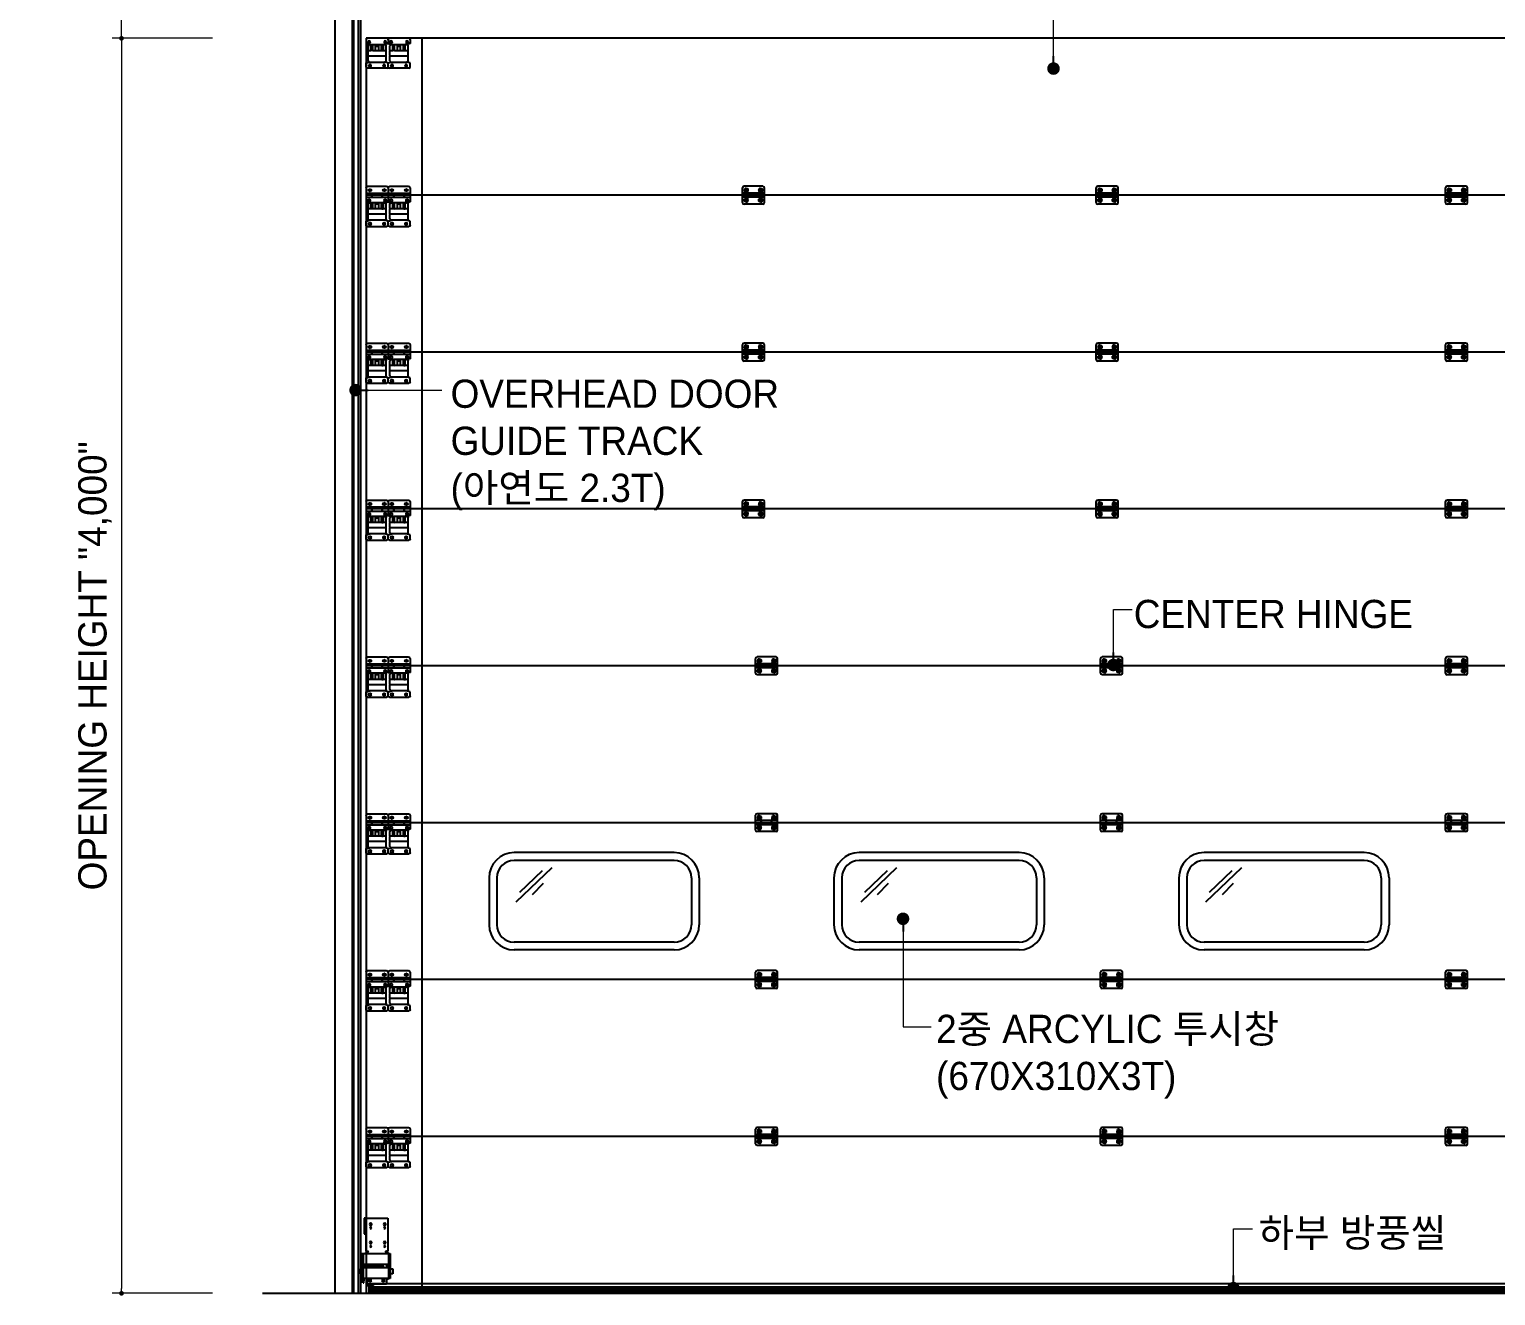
# Model space of a CAD drawing. Header units: millimetres. Extents: x 1448 to 104164, y -19509 to -89.
# Drawn here: x 78684 to 83357, y -9910 to -5874 of the extents above; entities that cross this region are included whole.
import ezdxf

# ---------------------------------------------------------------- set-up
doc = ezdxf.new("R2010")
doc.units = ezdxf.units.MM
doc.header["$LTSCALE"] = 60
doc.header["$MEASUREMENT"] = 0
doc.header["$PDSIZE"] = -10
doc.layers.get('0').update_dxf_attribs({"linetype": 'CONTINUOUS'})
doc.layers.get('Defpoints').update_dxf_attribs({"color": 171, "linetype": 'CONTINUOUS'})
for name, color, linetype in [('(주)하나기공-DIM', 7, 'CONTINUOUS'), ('(주)하나기공-TEXT', 3, 'CONTINUOUS'), ('8', 8, 'CONTINUOUS'), ('DIM', 7, 'CONTINUOUS')]:
    doc.layers.add(name, color=color, linetype=linetype)
doc.styles.add('0T-OUT', font='H2GTRE.TTF')
doc.dimstyles.new('MAIN', dxfattribs={"dimtxt": 1.5, "dimasz": 0.5, "dimexe": 1, "dimexo": 2, "dimgap": 1, "dimtad": 1, "dimdec": 0, "dimdsep": 46, "dimlunit": 6, "dimtxsty": '0T-OUT', "dimblk": 'DOT', "dimcen": 2.5, "dimdle": 2, "dimclrd": 256, "dimclre": 256, "dimclrt": 3, "dimadec": 0, "dimazin": 0, "dimtfac": 1, "dimtdec": 0, "dimtix": 1, "dimtmove": 2, "dimatfit": 3, "dimldrblk": 'DOT', "dimfxl": 1, "dimtvp": 1, "dimtolj": 1, "dimtzin": 0, "dimlwd": 0, "dimlwe": 0, "dimarcsym": 0})

# ---------------------------------------------------------------- blocks, each defined once
blk = doc.blocks.new('_Dot')
at = {"color": 0, "linetype": 'ByBlock', "lineweight": -2}
blk.add_line((-0.5, 0), (-1, 0), dxfattribs=at)
at = {"color": 0, "linetype": 'ByBlock', "const_width": 0.5}
blk.add_lwpolyline([(-0.25, 0, 1), (0.25, 0, 1)], format="xyb", close=True, dxfattribs=at)
blk = doc.blocks.new('*D138')
at = {"layer": '(주)하나기공-DIM', "lineweight": 0, "ltscale": 0.5, "transparency": 16777216}
for p, q in [((79267.6, -2802.6), (78947.7, -2802.6)), ((78977.7, -5887.6), (78977.7, -2817.6)), ((79267.6, -5902.6), (78947.7, -5902.6))]:
    blk.add_line(p, q, dxfattribs=at)
at = {"layer": 'Defpoints', "color": 0, "ltscale": 0.5, "transparency": 16777216}
for p in [(78977.7, -2802.6), (79327.6, -2802.6), (79327.6, -5902.6)]:
    blk.add_point(p, dxfattribs=at)
at = {"layer": '(주)하나기공-DIM', "lineweight": 0, "ltscale": 0.5, "transparency": 16777216, "xscale": 15, "yscale": 15, "zscale": 15}
for p, rotation in [((78977.7, -2802.6), 90), ((78977.7, -5902.6), 270)]:
    blk.add_blockref('_Dot', p, dxfattribs=dict(at, rotation=rotation))
at = {"layer": '(주)하나기공-DIM', "color": 3, "lineweight": 0, "ltscale": 0.5, "transparency": 16777216, "insert": (78893.4, -4352.6), "char_height": 90, "attachment_point": 5, "rotation": 90, "style": '0T-OUT'}
blk.add_mtext('\\A1;HEAD ROOM  "3,100"', dxfattribs=at)
blk = doc.blocks.new('*D132')
at = {"layer": '(주)하나기공-DIM', "lineweight": 0, "ltscale": 0.5, "transparency": 16777216}
for p, q in [((79267.6, -5902.6), (78947.7, -5902.6)), ((78977.7, -5917.6), (78977.7, -9887.6)), ((79267.6, -9902.6), (78947.7, -9902.6))]:
    blk.add_line(p, q, dxfattribs=at)
at = {"layer": 'Defpoints', "color": 0, "ltscale": 0.5, "transparency": 16777216}
for p in [(79327.6, -5902.6), (78977.7, -9902.6), (79327.6, -9902.6)]:
    blk.add_point(p, dxfattribs=at)
at = {"layer": '(주)하나기공-DIM', "lineweight": 0, "ltscale": 0.5, "transparency": 16777216, "xscale": 15, "yscale": 15, "zscale": 15}
for p, rotation in [((78977.7, -5902.6), 90), ((78977.7, -9902.6), 270)]:
    blk.add_blockref('_Dot', p, dxfattribs=dict(at, rotation=rotation))
at = {"layer": '(주)하나기공-DIM', "color": 3, "lineweight": 0, "ltscale": 0.5, "transparency": 16777216, "insert": (78893.4, -7902.6), "char_height": 90, "attachment_point": 5, "rotation": 90, "style": '0T-OUT'}
blk.add_mtext('\\A1;OPENING HEIGHT "4,000"', dxfattribs=at)
blk = doc.blocks.new('사이드힌지')
at = {"layer": '8'}
for p, q in [((-14.5, 55), (-14.5, 10.5)), ((50.5, 60), (-9.5, 60)), ((-3.5, 51), (-1.5, 51)), ((44.5, 51), (42.5, 51)), ((55.5, 55), (55.5, 10.5)), ((3.5, 38), (-14.5, 38)), ((3.5, 25), (-14.5, 25)), ((-14.5, 10.5), (-4.5, 7.7)), ((-8.5, 15.7), (-8.5, 14.2)), ((-8.5, -10.7), (-8.5, 3.7)), ((-4.5, 7.7), (45.5, 7.7)), ((-3.5, 44), (-1.5, 44)), ((-1.5, 15.7), (-1.5, 14.2)), ((0.7, 4.5), (0.4, 5.2)), ((0.7, -11.7), (0.7, 4.5)), ((5.9, 4.5), (1, 4.5)), ((3.5, 25), (3.5, 38)), ((3.5, 36.8), (4.5, 36.8)), ((3.5, 26.3), (4.5, 26.3)), ((4.5, 25), (4.5, 38)), ((36.5, 38), (4.5, 38)), ((36.5, 25), (4.5, 25)), ((6.2, 4.5), (6.5, 5.2)), ((6.2, -11.7), (6.2, 4.5)), ((15.5, -11.7), (15.5, 4.5)), ((15.5, 4.5), (25.5, 4.5)), ((15.5, 2.5), (25.5, 2.5)), ((25.5, -11.7), (25.5, 4.5)), ((34.7, 4.5), (34.4, 5.2)), ((34.7, -11.7), (34.7, 4.5)), ((35, 4.5), (39.9, 4.5)), ((36.5, 25), (36.5, 38)), ((36.5, 36.8), (37.5, 36.8)), ((36.5, 26.3), (37.5, 26.3)), ((37.5, 25), (37.5, 38)), ((55.5, 38), (37.5, 38)), ((55.5, 25), (37.5, 25)), ((40.2, 4.5), (40.5, 5.2)), ((40.2, -11.7), (40.2, 4.5)), ((44.5, 44), (42.5, 44)), ((42.5, 15.7), (42.5, 14.2)), ((55.5, 10.5), (45.9, 7.7)), ((49.5, 15.7), (49.5, 14.2)), ((49.5, -10.7), (49.5, 3.7)), ((-7.5, -11.7), (-8.5, -10.7)), ((-7.5, -11.7), (-8.5, -12.7)), ((-8.5, -27.7), (-8.5, -12.7)), ((-7.5, -28.7), (-8.5, -27.7)), ((-7.5, -28.7), (-8.5, -29.7)), ((-8.5, -44.1), (-8.5, -29.7)), ((-7.5, -11.7), (0.7, -11.7)), ((-7.5, -28.7), (48.5, -28.7)), ((0.7, -11.7), (0.4, -12.4)), ((5.9, -11.7), (1, -11.7)), ((6.2, -11.7), (34.7, -11.7)), ((6.2, -11.7), (6.5, -12.4)), ((34.7, -11.7), (34.4, -12.4)), ((35, -11.7), (39.9, -11.7)), ((40.2, -11.7), (48.5, -11.7)), ((40.2, -11.7), (40.5, -12.4)), ((48.5, -11.7), (49.5, -10.7)), ((48.5, -11.7), (49.5, -12.7)), ((48.5, -28.7), (49.5, -27.7)), ((48.5, -28.7), (49.5, -29.7)), ((49.5, -27.7), (49.5, -12.7)), ((49.5, -44.1), (49.5, -29.7)), ((-14.5, -50.9), (-2.5, -48.1)), ((-14.5, -63.9), (-14.5, -50.9)), ((51.5, -67.9), (-10.5, -67.9)), ((-5.5, -60.4), (-5.5, -58.9)), ((-4.5, -48.1), (45.5, -48.1)), ((1.5, -60.4), (1.5, -58.9)), ((39.5, -60.4), (39.5, -58.9)), ((55.5, -50.9), (43.5, -48.1)), ((46.5, -60.4), (46.5, -58.9)), ((55.5, -63.9), (55.5, -50.9))]:
    blk.add_line(p, q, dxfattribs=at)
for centre, radius, start, end in [((-9.5, 55), 5, 90, 180), ((-3.5, 47.5), 3.5, 90, 270), ((-1.5, 47.5), 3.5, 270, 90), ((42.5, 47.5), 3.5, 90, 270), ((44.5, 47.5), 3.5, 270, 90), ((50.5, 55), 5, 0, 90), ((-5, 15.7), 3.5, 0, 180), ((-5, 14.2), 3.5, 180, 0), ((-4.5, 3.7), 4, 90, 180), ((46, 15.7), 3.5, 0, 180), ((46, 14.2), 3.5, 180, 0), ((45.5, 3.7), 4, 0, 90), ((-4.5, -44.1), 4, 180, 270), ((45.5, -44.1), 4, 270, 0), ((-10.5, -63.9), 4, 180, 270), ((-2, -58.9), 3.5, 0, 180), ((-2, -60.4), 3.5, 180, 0), ((43, -58.9), 3.5, 0, 180), ((43, -60.4), 3.5, 180, 0), ((51.5, -63.9), 4, 270, 0)]:
    blk.add_arc(centre, radius, start, end, dxfattribs=at)
blk = doc.blocks.new('DOT')
at = {"color": 0, "linetype": 'ByBlock'}
blk.add_line((-0.5, 0), (-1, 0), dxfattribs=at)
at = {"color": 0, "linetype": 'ByBlock', "const_width": 0.5}
blk.add_lwpolyline([(-0.25, 0, 1), (0.25, 0, 1)], format="xyb", close=True, dxfattribs=at)
blk = doc.blocks.new('탑힌지 ㅁㅁㅁ')
at = {"layer": '8'}
for p, q in [((31, 0), (-31, 0)), ((-35, -4), (-35, -17)), ((-35, -17), (-25, -19.9)), ((-29, -11.9), (-29, -13.4)), ((-29, -38.2), (-29, -23.9)), ((-28, -39.2), (-29, -38.2)), ((-28, -39.2), (-29, -40.2)), ((-29, -55.2), (-29, -40.2)), ((-28, -39.2), (-19.8, -39.2)), ((-25, -19.9), (25, -19.9)), ((-22, -11.9), (-22, -13.4)), ((-19.8, -23), (-20.1, -22.4)), ((-19.8, -39.2), (-20.1, -39.9)), ((-19.8, -39.2), (-19.8, -23)), ((-14.6, -23), (-19.5, -23)), ((-14.6, -39.2), (-19.5, -39.2)), ((-14.2, -23), (-14, -22.4)), ((-14.2, -39.2), (-14.2, -23)), ((-14.2, -39.2), (14.2, -39.2)), ((-14.2, -39.2), (-14, -39.9)), ((-5, -39.2), (-5, -23)), ((-5, -23), (5, -23)), ((-5, -25), (5, -25)), ((5, -39.2), (5, -23)), ((14.2, -23), (13.9, -22.4)), ((14.2, -39.2), (13.9, -39.9)), ((14.2, -39.2), (14.2, -23)), ((14.6, -23), (19.4, -23)), ((14.6, -39.2), (19.4, -39.2)), ((19.8, -23), (20.1, -22.4)), ((19.8, -39.2), (19.8, -23)), ((19.8, -39.2), (28, -39.2)), ((19.8, -39.2), (20.1, -39.9)), ((22, -11.9), (22, -13.4)), ((35, -17), (25.4, -19.9)), ((28, -39.2), (29, -38.2)), ((28, -39.2), (29, -40.2)), ((29, -11.9), (29, -13.4)), ((29, -38.2), (29, -23.9)), ((29, -55.2), (29, -40.2)), ((35, -4), (35, -17)), ((-35, -78.5), (-23, -75.6)), ((-35, -91.5), (-35, -78.5)), ((-28, -56.2), (-29, -55.2)), ((-28, -56.2), (-29, -57.2)), ((-29, -71.6), (-29, -57.2)), ((-28, -56.2), (28, -56.2)), ((-26, -88), (-26, -86.5)), ((-25, -75.6), (25, -75.6)), ((-19, -88), (-19, -86.5)), ((19, -88), (19, -86.5)), ((35, -78.5), (23, -75.6)), ((26, -88), (26, -86.5)), ((28, -56.2), (29, -55.2)), ((28, -56.2), (29, -57.2)), ((29, -71.6), (29, -57.2)), ((35, -91.5), (35, -78.5)), ((31, -95.5), (-31, -95.5))]:
    blk.add_line(p, q, dxfattribs=at)
for centre, radius, start, end in [((-31, -4), 4, 90, 180), ((31, -4), 4, 0, 90), ((-25.5, -11.9), 3.5, 0, 180), ((-25.5, -13.4), 3.5, 180, 0), ((-25, -23.9), 4, 90, 180), ((25.5, -11.9), 3.5, 0, 180), ((25.5, -13.4), 3.5, 180, 0), ((25, -23.9), 4, 0, 90), ((-31, -91.5), 4, 180, 270), ((-25, -71.6), 4, 180, 270), ((-22.5, -86.5), 3.5, 0, 180), ((-22.5, -88), 3.5, 180, 0), ((22.5, -86.5), 3.5, 0, 180), ((22.5, -88), 3.5, 180, 0), ((25, -71.6), 4, 270, 0), ((31, -91.5), 4, 270, 0)]:
    blk.add_arc(centre, radius, start, end, dxfattribs=at)
blk = doc.blocks.new('센터힌지')
at = {"color": 8}
for p, q in [((-30, -17.5), (-30, 29.5)), ((-12, 12.5), (-30, 12.5)), ((35, 34.5), (-25, 34.5)), ((-21.8, 27.6), (-23.6, 25.1)), ((-21.8, 27.6), (-23.6, 25.1)), ((-23.6, 25.1), (-23.6, 18.9)), ((-23.6, 25.1), (-23.6, 18.9)), ((-21.8, 16.4), (-23.6, 18.9)), ((-21.8, 16.4), (-23.6, 18.9)), ((-18, 27.6), (-21.8, 27.6)), ((-18, 27.6), (-21.8, 27.6)), ((-21.8, 16.4), (-14.2, 16.4)), ((-21.8, 16.4), (-14.2, 16.4)), ((-18, 27.6), (-14.2, 27.6)), ((-18, 27.6), (-14.2, 27.6)), ((-14.2, 27.6), (-12.4, 25.1)), ((-14.2, 27.6), (-12.4, 25.1)), ((-14.2, 16.4), (-12.4, 18.9)), ((-14.2, 16.4), (-12.4, 18.9)), ((-12.4, 25.1), (-12.4, 18.9)), ((-12.4, 25.1), (-12.4, 18.9)), ((-12, -0.5), (-12, 12.5)), ((-12, 11.2), (-11, 11.2)), ((-12, 0.8), (-11, 0.8)), ((-11, -0.5), (-11, 12.5)), ((21, 12.5), (-11, 12.5)), ((21, -0.5), (21, 12.5)), ((21, 11.2), (22, 11.2)), ((21, 0.8), (22, 0.8)), ((22, -0.5), (22, 12.5)), ((40, 12.5), (22, 12.5)), ((24.2, 27.6), (22.4, 25.1)), ((24.2, 27.6), (22.4, 25.1)), ((22.4, 25.1), (22.4, 18.9)), ((22.4, 25.1), (22.4, 18.9)), ((24.2, 16.4), (22.4, 18.9)), ((24.2, 16.4), (22.4, 18.9)), ((28, 27.6), (24.2, 27.6)), ((28, 27.6), (24.2, 27.6)), ((31.8, 16.4), (24.2, 16.4)), ((31.8, 16.4), (24.2, 16.4)), ((28, 27.6), (31.8, 27.6)), ((28, 27.6), (31.8, 27.6)), ((31.8, 27.6), (33.6, 25.1)), ((31.8, 27.6), (33.6, 25.1)), ((31.8, 16.4), (33.6, 18.9)), ((31.8, 16.4), (33.6, 18.9)), ((33.6, 25.1), (33.6, 18.9)), ((33.6, 25.1), (33.6, 18.9)), ((40, -17.5), (40, 29.5)), ((-12, -0.5), (-30, -0.5)), ((35, -22.5), (-25, -22.5)), ((-21.8, -4.4), (-23.6, -6.9)), ((-21.8, -4.4), (-23.6, -6.9)), ((-23.6, -13.1), (-23.6, -6.9)), ((-23.6, -13.1), (-23.6, -6.9)), ((-21.8, -15.6), (-23.6, -13.1)), ((-21.8, -15.6), (-23.6, -13.1)), ((-21.8, -4.4), (-14.2, -4.4)), ((-21.8, -4.4), (-14.2, -4.4)), ((-18, -15.6), (-21.8, -15.6)), ((-18, -15.6), (-21.8, -15.6)), ((-18, -15.6), (-14.2, -15.6)), ((-18, -15.6), (-14.2, -15.6)), ((-14.2, -4.4), (-12.4, -6.9)), ((-14.2, -4.4), (-12.4, -6.9)), ((-14.2, -15.6), (-12.4, -13.1)), ((-14.2, -15.6), (-12.4, -13.1)), ((-12.4, -13.1), (-12.4, -6.9)), ((-12.4, -13.1), (-12.4, -6.9)), ((21, -0.5), (-11, -0.5)), ((40, -0.5), (22, -0.5)), ((24.2, -4.4), (22.4, -6.9)), ((24.2, -4.4), (22.4, -6.9)), ((22.4, -13.1), (22.4, -6.9)), ((22.4, -13.1), (22.4, -6.9)), ((24.2, -15.6), (22.4, -13.1)), ((24.2, -15.6), (22.4, -13.1)), ((31.8, -4.4), (24.2, -4.4)), ((31.8, -4.4), (24.2, -4.4)), ((28, -15.6), (24.2, -15.6)), ((28, -15.6), (24.2, -15.6)), ((28, -15.6), (31.8, -15.6)), ((28, -15.6), (31.8, -15.6)), ((31.8, -4.4), (33.6, -6.9)), ((31.8, -4.4), (33.6, -6.9)), ((31.8, -15.6), (33.6, -13.1)), ((31.8, -15.6), (33.6, -13.1)), ((33.6, -13.1), (33.6, -6.9)), ((33.6, -13.1), (33.6, -6.9))]:
    blk.add_line(p, q, dxfattribs=at)
for centre, radius in [((-18, 22), 5.62), ((-18, 22), 5.62), ((-18, 22), 3.53), ((-18, 22), 3.53), ((-18, 22), 2.7), ((-18, 22), 2.7), ((28, 22), 5.62), ((28, 22), 5.62), ((28, 22), 3.53), ((28, 22), 3.53), ((28, 22), 2.7), ((28, 22), 2.7), ((-18, -10), 5.62), ((-18, -10), 5.62), ((-18, -10), 3.53), ((-18, -10), 3.53), ((-18, -10), 2.7), ((-18, -10), 2.7), ((28, -10), 5.62), ((28, -10), 5.62), ((28, -10), 3.53), ((28, -10), 3.53), ((28, -10), 2.7), ((28, -10), 2.7)]:
    blk.add_circle(centre, radius, dxfattribs=at)
for centre, start, end in [((-25, 29.5), 90, 180), ((35, 29.5), 0, 90), ((-25, -17.5), 180, 270), ((35, -17.5), 270, 0)]:
    blk.add_arc(centre, 5, start, end, dxfattribs=at)
blk = doc.blocks.new('2추락방지기 입면')
at = {"color": 7, "linetype": 'Continuous'}
for p, q in [((0, 0), (0, -105.2)), ((70.5, 0), (0, 0)), ((70.5, 0), (70.5, -50)), ((70.5, 0), (75.4, 0)), ((75.4, 0), (75.4, -50)), ((70.5, -50), (70, -50)), ((70, -50), (70, -105.2)), ((75.4, -50), (70.5, -50)), ((-6.8, -113), (-6.8, -148)), ((-2.1, -113), (-2.1, -148)), ((78.8, -113), (-2.1, -113)), ((-1.4, -111), (-1.2, -110)), ((-1.4, -111), (2.8, -111)), ((-1.4, -113), (-1.4, -111)), ((2.8, -110), (-1.2, -110)), ((0, -105.2), (4.4, -105.2)), ((2.8, -111), (2.8, -110)), ((2.8, -110), (3.5, -110)), ((2.8, -113), (2.8, -111)), ((4.4, -110), (3.5, -110)), ((3.5, -113), (3.5, -110)), ((65.6, -105.2), (70, -105.2)), ((66.5, -110), (65.6, -110)), ((66.5, -110), (67.2, -110)), ((66.5, -113), (66.5, -110)), ((67.2, -110), (67.2, -111)), ((67.2, -110), (71.2, -110)), ((71.4, -111), (67.2, -111)), ((67.2, -111), (67.2, -113)), ((71.2, -110), (71.4, -111)), ((71.4, -111), (71.4, -113)), ((78.8, -113), (78.8, -148)), ((83.6, -113), (83.6, -148)), ((-6.8, -161.5), (-16, -161.5)), ((-16, -161.5), (-16, -177.5)), ((-16, -177.5), (-6.8, -177.5)), ((-6.8, -148), (-2.8, -148)), ((-6.8, -148), (-2.8, -148)), ((-6.8, -148), (-6.8, -148)), ((-6.8, -148), (-6.8, -149)), ((-6.8, -149), (-2.8, -149)), ((-6.8, -149), (-2.8, -149)), ((-6.8, -149), (-6.8, -149)), ((-6.8, -149), (-6.8, -157)), ((-6.8, -157), (-2.8, -157)), ((-6.8, -157), (-6.8, -158)), ((-6.8, -158), (-6.8, -193)), ((-2.8, -148), (-2.8, -148)), ((-2.8, -148), (-2.8, -149)), ((-2.8, -149), (-2.8, -149)), ((-2.8, -149), (-2.8, -157)), ((-2.8, -157), (-2.8, -158)), ((-2.1, -148), (-2.1, -148)), ((-2.1, -148), (78.8, -148)), ((-2.1, -148), (78.8, -148)), ((-2.1, -158), (-2.1, -193)), ((78.8, -158), (-2.1, -158)), ((-1.4, -158), (-1.4, -148)), ((2.8, -158), (2.8, -148)), ((3.5, -158), (3.5, -148)), ((12.5, -158), (12.5, -155)), ((12.5, -155), (57.5, -155)), ((57.5, -155), (57.5, -158)), ((62.6, -148), (60.2, -158)), ((66.7, -148), (64.2, -158)), ((71.2, -148), (71.2, -158)), ((71.4, -148), (71.4, -158)), ((79.1, -149.9), (76.6, -149.9)), ((76.6, -149.9), (76.6, -152)), ((76.6, -152), (76.6, -158)), ((78.8, -148), (78.8, -148)), ((78.8, -158), (78.8, -193)), ((79.1, -152), (79.1, -149.9)), ((79.6, -148), (83.6, -148)), ((79.6, -148), (83.6, -148)), ((79.6, -148), (79.6, -148)), ((79.6, -148), (79.6, -149)), ((79.6, -149), (83.6, -149)), ((79.6, -149), (83.6, -149)), ((79.6, -149), (79.6, -149)), ((79.6, -149), (79.6, -157)), ((79.6, -157), (83.6, -157)), ((79.6, -157), (79.6, -158)), ((83.6, -148), (83.6, -148)), ((83.6, -148), (83.6, -149)), ((83.6, -149), (83.6, -149)), ((83.6, -149), (83.6, -157)), ((83.6, -157), (83.6, -158)), ((83.6, -158), (83.6, -193)), ((88, -161.5), (83.6, -161.5)), ((83.6, -177.5), (88, -177.5)), ((86.6, -149.9), (84.1, -149.9)), ((84.1, -149.9), (84.1, -152)), ((86.6, -152), (86.6, -149.9)), ((86.6, -152), (86.6, -161.5)), ((86.6, -177.5), (86.6, -200.3)), ((88, -161.5), (88, -177.5)), ((-6.8, -193), (-2.8, -193)), ((-6.8, -193), (-2.8, -193)), ((-6.8, -193), (-6.8, -193)), ((-2.8, -193), (-2.8, -193)), ((-2.1, -193), (78.8, -193)), ((-2.1, -193), (-2.1, -193)), ((-2.1, -193), (78.8, -193)), ((-1.4, -194), (-1.4, -193)), ((2.8, -194), (-1.4, -194)), ((2.8, -194), (2.8, -193)), ((3.5, -194), (2.8, -194)), ((3.5, -194), (3.5, -193)), ((4, -194), (3.5, -194)), ((4, -194), (4, -210)), ((45.7, -210), (4, -210)), ((11.2, -199.9), (11.2, -193)), ((18.1, -193), (18.1, -199.9)), ((45.7, -210.5), (45.7, -210)), ((66, -210.5), (45.7, -210.5)), ((45.7, -215.4), (45.7, -210.5)), ((66, -215.4), (45.7, -215.4)), ((53.4, -199.9), (53.4, -193)), ((60.3, -193), (60.3, -199.9)), ((66.5, -194), (66, -194)), ((66, -210.5), (66, -194)), ((66, -210.5), (66, -215.4)), ((66.5, -194), (66.5, -193)), ((67.2, -194), (66.5, -194)), ((67.2, -193), (67.2, -194)), ((67.2, -194), (71.4, -194)), ((71.4, -193), (71.4, -194)), ((76.6, -193), (76.6, -200.3)), ((76.6, -206.8), (76.6, -200.3)), ((79.1, -206.8), (76.6, -206.8)), ((78.8, -193), (78.8, -193)), ((79.1, -200.3), (79.1, -206.8)), ((83.6, -193), (79.6, -193)), ((79.6, -193), (83.6, -193)), ((79.6, -193), (79.6, -193)), ((83.6, -193), (83.6, -193)), ((84.1, -206.8), (84.1, -200.3)), ((84.1, -206.8), (86.6, -206.8)), ((86.6, -200.3), (86.6, -206.8))]:
    blk.add_line(p, q, dxfattribs=at)
at = {"color": 7, "linetype": 'Continuous', "flags": 128}
for points in [[(-2.1, -113), (-3, -113), (-3.9, -113), (-4.7, -113), (-5.4, -113), (-6, -113), (-6.4, -113), (-6.7, -113), (-6.8, -113)], [(83.6, -113), (83.5, -113), (83.2, -113), (82.8, -113), (82.2, -113), (81.4, -113), (80.6, -113), (79.7, -113), (78.8, -113)], [(-2.1, -148), (-3, -148), (-3.9, -148), (-4.7, -148), (-5.4, -148), (-6, -148), (-6.4, -148), (-6.7, -148), (-6.8, -148)], [(-6.8, -158), (-6.7, -158), (-6.4, -158), (-6, -158), (-5.4, -158), (-4.7, -158), (-3.9, -158), (-3, -158), (-2.1, -158)], [(-2.1, -148), (-2.2, -148), (-2.3, -148), (-2.5, -148), (-2.6, -148), (-2.7, -148), (-2.7, -148), (-2.8, -148), (-2.8, -148)], [(76.6, -152), (76.7, -152.6), (77.1, -153.2), (77.8, -153.8), (78.7, -154.2), (79.6, -154.4)], [(83.6, -148), (83.5, -148), (83.2, -148), (82.8, -148), (82.2, -148), (81.4, -148), (80.6, -148), (79.7, -148), (78.8, -148)], [(79.6, -148), (79.5, -148), (79.5, -148), (79.4, -148), (79.3, -148), (79.2, -148), (79.1, -148), (79, -148), (78.8, -148)], [(78.8, -158), (79.7, -158), (80.6, -158), (81.4, -158), (82.2, -158), (82.8, -158), (83.2, -158), (83.5, -158), (83.6, -158)], [(79.6, -152.8), (79.2, -152.5), (79.1, -152)], [(83.6, -154.4), (84.4, -154.2), (85.3, -153.8), (86, -153.2), (86.4, -152.6), (86.6, -152)], [(84.1, -152), (83.9, -152.5), (83.6, -152.8)], [(-6.8, -193), (-6.7, -193), (-6.4, -193), (-6, -193), (-5.4, -193), (-4.7, -193), (-3.9, -193), (-3, -193), (-2.1, -193)], [(-2.8, -193), (-2.8, -193), (-2.7, -193), (-2.7, -193), (-2.6, -193), (-2.5, -193), (-2.3, -193), (-2.2, -193), (-2.1, -193)], [(76.6, -200.3), (76.7, -199.2), (77.1, -198.3), (77.8, -197.5), (78.7, -196.8), (79.8, -196.3), (80.9, -196.1), (82.2, -196.1), (83.3, -196.3), (84.4, -196.8), (85.3, -197.5), (86, -198.3), (86.4, -199.2), (86.6, -200.3)], [(78.8, -193), (79.7, -193), (80.6, -193), (81.4, -193), (82.2, -193), (82.8, -193), (83.2, -193), (83.5, -193), (83.6, -193)], [(78.8, -193), (79, -193), (79.1, -193), (79.2, -193), (79.3, -193), (79.4, -193), (79.5, -193), (79.5, -193), (79.6, -193)], [(84.1, -200.3), (83.9, -199.5), (83.5, -198.9), (82.8, -198.4), (82, -198.2), (81.1, -198.2), (80.3, -198.4), (79.6, -198.9), (79.2, -199.5), (79.1, -200.3)]]:
    blk.add_lwpolyline(points, dxfattribs=at)
at = {"color": 7, "linetype": 'Continuous'}
for centre, radius in [((10, -20), 3.5), ((10, -32), 2.5), ((55, -20), 3.5), ((55, -32), 2.5), ((10, -78), 3.5), ((10, -90), 2.5), ((55, -78), 3.5), ((55, -90), 2.5)]:
    blk.add_circle(centre, radius, dxfattribs=at)
for centre, radius, start, end in [((4.4, -107.6), 2.4, 270, 90), ((65.6, -107.6), 2.4, 90, 270), ((14.6, -199.9), 3.45, 180, 0), ((56.9, -199.9), 3.45, 180, 0)]:
    blk.add_arc(centre, radius, start, end, dxfattribs=at)

msp = doc.modelspace()

# ---------------------------------------------------------------- linework, layer by layer
at = {"color": 3}
for p, q in [((79657.4, -2802.6), (79657.4, -9902.6)), ((80348.6, -8547), (80234.3, -8656)), ((81447.8, -8547), (81333.5, -8656)), ((82547, -8547), (82432.7, -8656)), ((80318.2, -8556.3), (80245.8, -8625.6)), ((80321.9, -8596.8), (80286.9, -8632.6)), ((81417.4, -8556.3), (81345, -8625.6)), ((81421.1, -8596.8), (81386.1, -8632.6)), ((82516.6, -8556.3), (82444.2, -8625.6)), ((82520.3, -8596.8), (82485.3, -8632.6))]:
    msp.add_line(p, q, dxfattribs=at)
at = {"color": 4}
for p, q in [((79712.7, -2802.6), (79712.7, -9902.6)), ((79714.7, -2802.6), (79714.7, -9902.6)), ((79717.6, -2802.6), (79717.6, -9902.6)), ((79732.3, -2802.6), (79732.3, -9902.6)), ((79739, -2802.6), (79739, -9902.6)), ((80739, -8498.1), (80229, -8498.1)), ((81838.3, -8498.1), (81328.3, -8498.1)), ((82937.4, -8498.1), (82427.4, -8498.1)), ((80739, -8523.1), (80229, -8523.1)), ((81838.3, -8523.1), (81328.3, -8523.1)), ((82937.4, -8523.1), (82427.4, -8523.1)), ((80149, -8578.1), (80149, -8728.1)), ((80174, -8578.1), (80174, -8728.1)), ((80794, -8578.1), (80794, -8728.1)), ((80819, -8578.1), (80819, -8728.1)), ((81248.3, -8578.1), (81248.3, -8728.1)), ((81273.3, -8578.1), (81273.3, -8728.1)), ((81893.3, -8578.1), (81893.3, -8728.1)), ((81918.3, -8578.1), (81918.3, -8728.1)), ((82347.4, -8578.1), (82347.4, -8728.1)), ((82372.4, -8578.1), (82372.4, -8728.1)), ((82992.4, -8578.1), (82992.4, -8728.1)), ((83017.4, -8578.1), (83017.4, -8728.1)), ((80739, -8783.1), (80229, -8783.1)), ((82937.4, -8783.1), (82427.4, -8783.1)), ((80739, -8808.1), (80229, -8808.1)), ((81838.3, -8808.1), (81328.3, -8808.1)), ((82937.4, -8808.1), (82427.4, -8808.1))]:
    msp.add_line(p, q, dxfattribs=at)
at = {"color": 7, "linetype": 'Continuous'}
for p, q in [((85607.4, -5902.6), (79757.4, -5902.6)), ((85607.4, -5902.6), (79757.4, -5902.6)), ((85607.4, -5902.6), (79757.4, -5902.6)), ((85607.4, -5902.6), (79757.4, -5902.6)), ((85607.4, -5902.6), (79757.4, -5902.6)), ((85607.4, -5902.6), (79757.4, -5902.6)), ((85607.4, -5902.6), (79757.4, -5902.6)), ((85607.4, -5902.6), (79757.4, -5902.6)), ((85607.4, -6402.6), (79757.4, -6402.6)), ((85607.4, -6902.6), (79757.4, -6902.6)), ((85607.4, -7402.6), (79757.4, -7402.6)), ((85607.4, -7902.6), (79757.4, -7902.6)), ((85607.4, -8402.6), (79757.4, -8402.6)), ((85607.4, -8902.6), (79757.4, -8902.6)), ((85607.4, -9402.6), (79757.4, -9402.6))]:
    msp.add_line(p, q, dxfattribs=at)
for p, q in [((79757.4, -5902.6), (79757.4, -9902.6)), ((79934.4, -5902.6), (79934.4, -9902.6)), ((81838.3, -8783.1), (81328.3, -8783.1)), ((79427.1, -9902.6), (86053.6, -9902.6))]:
    msp.add_line(p, q)
at = {"color": 4}
for centre, radius, start, end in [((80229, -8578.1), 80, 90, 180), ((80739, -8578.1), 80, 0, 90), ((81328.3, -8578.1), 80, 90, 180), ((81838.3, -8578.1), 80, 0, 90), ((82427.4, -8578.1), 80, 90, 180), ((82937.4, -8578.1), 80, 0, 90), ((80229, -8578.1), 55, 90, 180), ((80739, -8578.1), 55, 0, 90), ((81328.3, -8578.1), 55, 90, 180), ((81838.3, -8578.1), 55, 0, 90), ((82427.4, -8578.1), 55, 90, 180), ((82937.4, -8578.1), 55, 0, 90), ((80229, -8728.1), 80, 180, 270), ((80229, -8728.1), 55, 180, 270), ((80739, -8728.1), 80, 270, 0), ((80739, -8728.1), 55, 270, 0), ((81328.3, -8728.1), 80, 180, 270), ((81328.3, -8728.1), 55, 180, 270), ((81838.3, -8728.1), 80, 270, 0), ((81838.3, -8728.1), 55, 270, 0), ((82427.4, -8728.1), 80, 180, 270), ((82427.4, -8728.1), 55, 180, 270), ((82937.4, -8728.1), 80, 270, 0), ((82937.4, -8728.1), 55, 270, 0)]:
    msp.add_arc(centre, radius, start, end, dxfattribs=at)
at = {"layer": 'DIM', "color": 7}
for p, q in [((85600.4, -9872.6), (79763.9, -9872.6)), ((85600.4, -9882.6), (79763.9, -9882.6)), ((85600.4, -9887.6), (79763.9, -9887.6)), ((85600.4, -9892.6), (79763.9, -9892.6)), ((85600.4, -9897.6), (79763.9, -9897.6))]:
    msp.add_line(p, q, dxfattribs=at)

# ---------------------------------------------------------------- block references
at = {"layer": '(주)하나기공-TEXT'}
msp.add_blockref('센터힌지', (80986.6, -6908.6), dxfattribs=at)
at = {"xscale": -1}
for name, p in [('사이드힌지', (79812.9, -6434.2)), ('사이드힌지', (79882.9, -6434.2)), ('사이드힌지', (79812.9, -6934.2)), ('사이드힌지', (79882.9, -6934.2)), ('사이드힌지', (79812.9, -7434.2)), ('사이드힌지', (79882.9, -7434.2)), ('사이드힌지', (79812.9, -7934.2)), ('사이드힌지', (79882.9, -7934.2)), ('사이드힌지', (79812.9, -8434.2)), ('사이드힌지', (79882.9, -8434.2)), ('사이드힌지', (79812.9, -8934.2)), ('사이드힌지', (79882.9, -8934.2)), ('사이드힌지', (79812.9, -9434.2)), ('사이드힌지', (79882.9, -9434.2)), ('2추락방지기 입면', (79826.7, -9662.6))]:
    msp.add_blockref(name, p, dxfattribs=at)
for p in [(80986.6, -6408.6), (82113.8, -6408.6), (83227.1, -6408.6), (82113.8, -6908.6), (83227.1, -6908.6), (80986.6, -7408.6), (82113.8, -7408.6), (83227.1, -7408.6), (81028.6, -7908.6), (82127.9, -7908.6), (83227.1, -7908.6), (81028.6, -8408.6), (82127.9, -8408.6), (83227.1, -8408.6), (81028.6, -8908.6), (82127.9, -8908.6), (83227.1, -8908.6), (81028.6, -9408.6), (82127.9, -9408.6), (83227.1, -9408.6)]:
    msp.add_blockref('센터힌지', p)
at = {"layer": '8'}
for p in [(79792.4, -5902.6), (79862.4, -5902.6)]:
    msp.add_blockref('탑힌지 ㅁㅁㅁ', p, dxfattribs=at)

# ---------------------------------------------------------------- texts
at = {"layer": '(주)하나기공-TEXT', "style": '0T-OUT'}
msp.add_text('하부 방풍씰', height=90, dxfattribs=at).set_placement((82601.6, -9754.5))
at = {"layer": '(주)하나기공-TEXT', "char_height": 90, "attachment_point": 1, "style": '0T-OUT'}
for s, insert in [('OVERHEAD DOOR\\PGUIDE TRACK\\P(아연도 2.3T)', (80026.5, -6990.3)), ('CENTER HINGE', (82203.6, -7692.4)), ('2중 ARCYLIC 투시창\\P(670X310X3T)', (81573.6, -9014.8))]:
    msp.add_mtext(s, dxfattribs=dict(at, insert=insert))

# ---------------------------------------------------------------- dimensions: what is measured, and where the dimension line sits
at = {"layer": '(주)하나기공-DIM', "lineweight": 0, "ltscale": 0.5}
for base, p2, text, picture, middle in [((78977.7, -2802.6), (79327.6, -2802.6), 'HEAD ROOM  "<>"', '*D138', (78893.4, -4352.6)), ((78977.7, -9902.6), (79327.6, -9902.6), 'OPENING HEIGHT "<>"', '*D132', (78893.4, -7902.6))]:
    dim = msp.add_linear_dim(base=base, p1=(79327.6, -5902.6), p2=p2, angle=90, text=text, dimstyle='MAIN', override={"dimscale": 30, "dimtxt": 3, "dimtmove": 0}, dxfattribs=at)
    dim.commit()
    dim.dimension.update_dxf_attribs({"geometry": picture, "text_midpoint": middle})

# ---------------------------------------------------------------- leaders
for points in [[(81947.8, -5999), (81947.8, -5139.1, 1.8), (82045, -5139.1, 1.8)], [(79723.7, -7023.8), (79998.1, -7023.8, 1.8)], [(82138.5, -7899.9), (82138.5, -7723.3, 1.8), (82198.3, -7723.3, 1.8)], [(81468.2, -8708.9), (81468.2, -9053.2, 1.8), (81558, -9053.2, 1.8)], [(82521, -9886.2), (82521, -9697.6, 1.8), (82582.4, -9697.6, 1.8)]]:
    msp.add_leader(points, dimstyle='MAIN', override={"dimscale": 20, "dimasz": 2, "dimtad": 0, "dimldrblk": 'DOT', "dimfxl": 2, "dimarcsym": 2})

doc.saveas('drawing.dxf')
